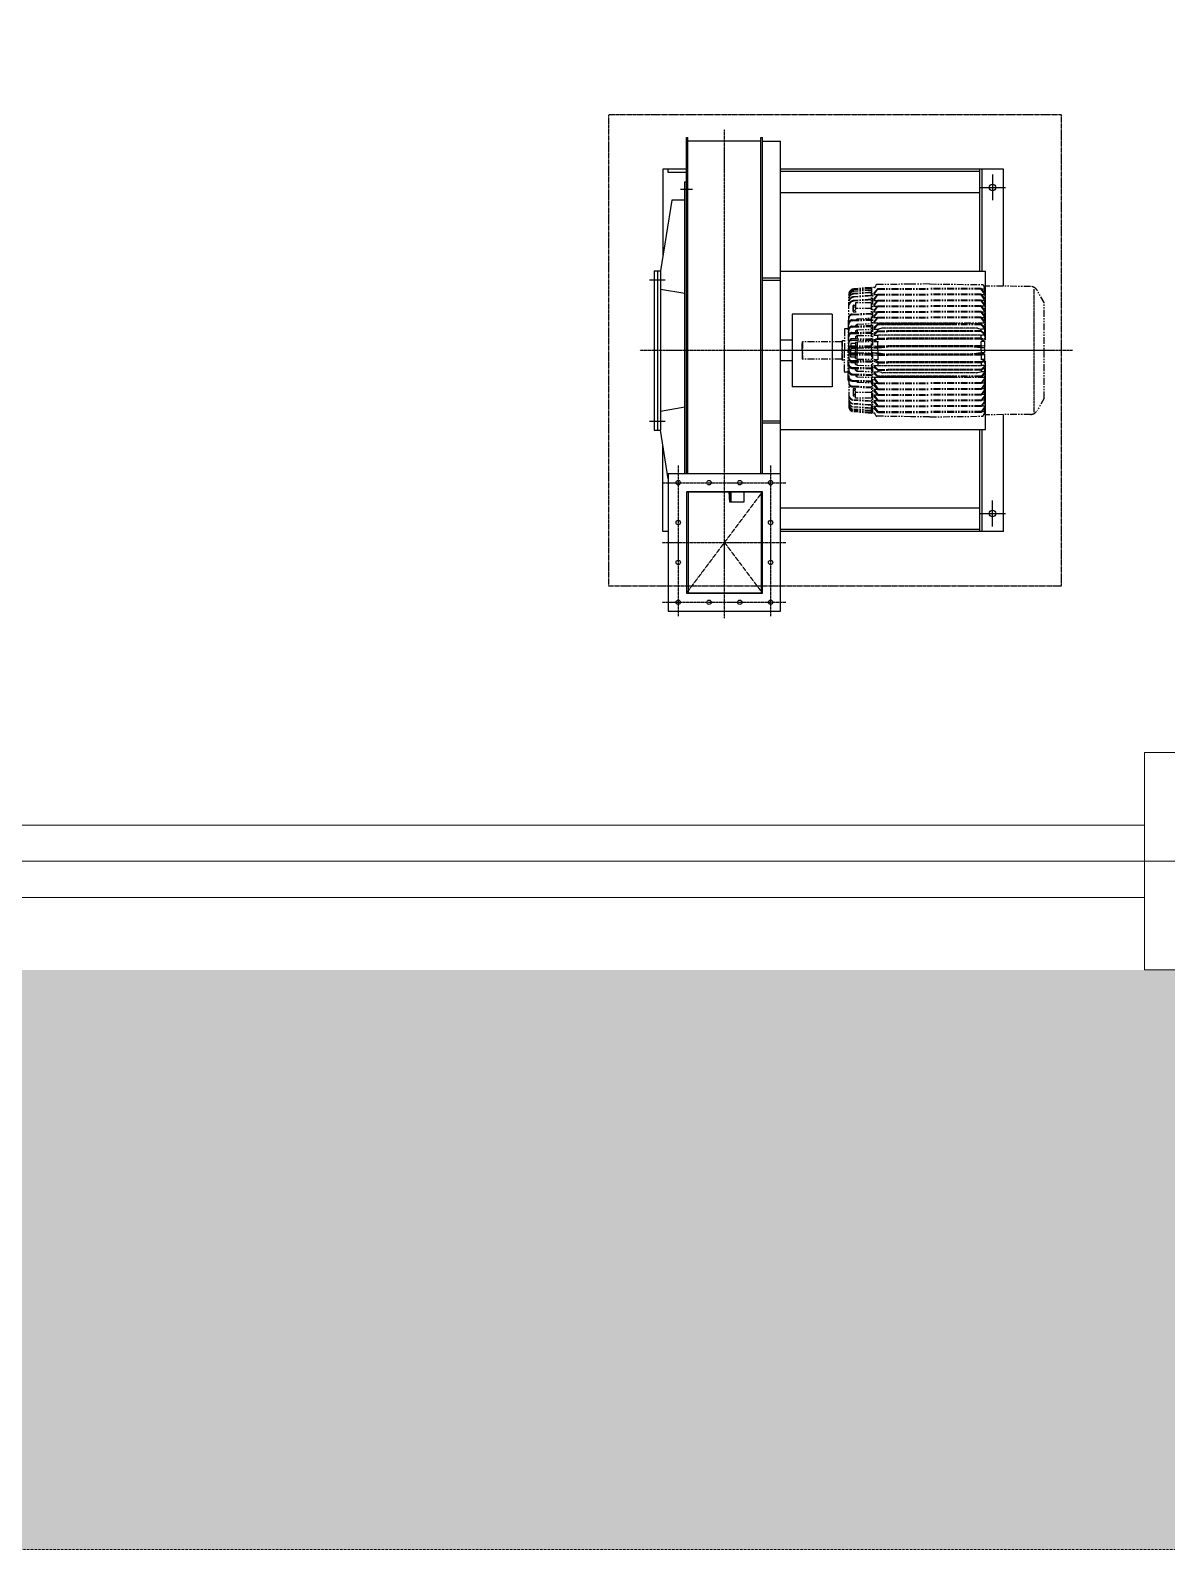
# Model space of a CAD drawing. Extents: x -59767 to 1106559, y -1290 to 1129522.
# Drawn here: x 131485 to 134621, y 601779 to 605973 of the extents above; entities that cross this region are included whole.
import ezdxf

# ---------------------------------------------------------------- set-up
doc = ezdxf.new("R2010")
doc.units = 0
for name, pattern in [('C_SOLID_M', [0]), ('CENTER', [2, 1.25, -0.25, 0.25, -0.25]), ('CENTER2', [1.125, 0.75, -0.125, 0.125, -0.125]), ('HIDDEN', [0.375, 0.25, -0.125]), ('HIDDENX2', [0.75, 0.5, -0.25]), ('PHANTOM', [2.5, 1.25, -0.25, 0.25, -0.25, 0.25, -0.25]), ('PHANTOM2', [1.25, 0.625, -0.125, 0.125, -0.125, 0.125, -0.125])]:
    doc.linetypes.add(name, pattern=pattern)
doc.layers.get('0').update_dxf_attribs({"linetype": 'CONTINUOUS', "lineweight": 9})
for name, color, linetype, lineweight in [('COLUMN', 2, 'CONTINUOUS', 9), ('DRY WALL', 254, 'HIDDEN', 9), ('중간선', 5, 'CONTINUOUS', 9), ('중심선', 1, 'CENTER', 9)]:
    doc.layers.add(name, color=color, linetype=linetype, lineweight=lineweight)
for name, color, linetype in [('EA-G110', 3, 'CONTINUOUS'), ('EQUIP', 6, 'CONTINUOUS'), ('EQUIP-PAD', 1, 'PHANTOM2'), ('MO_001_VIEW_PV', 1, 'C_SOLID_M'), ('VD', 2, 'HIDDEN')]:
    doc.layers.add(name, color=color, linetype=linetype)

# ---------------------------------------------------------------- blocks, each defined once
blk = doc.blocks.new('column600')
at = {"layer": 'COLUMN', "linetype": 'Continuous'}
blk.add_lwpolyline([(-300, -300), (300, -300), (300, 300), (-300, 300)], close=True, dxfattribs=at)
blk = doc.blocks.new('25HPM1')
at = {"color": 6, "linetype": 'PHANTOM'}
for p, q in [((-288.2, 170), (-288.2, -169.1)), ((152, 173.5), (157, 173.5)), ((-140.7, 42.5), (140.7, 42.5)), ((-129.5, 61.6), (129.5, 61.6)), ((-115.4, 54.5), (115.4, 54.5)), ((-115.4, 52.3), (115.4, 52.3)), ((-74, 70.9), (142.4, 70.9)), ((-73.4, 73), (142.4, 73)), ((-72.5, 74.9), (154, 74.9)), ((-115.4, 33.8), (115.4, 33.8)), ((-115.4, 31.4), (115.4, 31.4)), ((-115.4, 12.7), (115.4, 12.7)), ((-115.4, 10.2), (115.4, 10.2)), ((-115.4, -10.2), (115.4, -10.2)), ((-115.4, -12.7), (115.4, -12.7)), ((-115.4, -31.4), (115.4, -31.4)), ((-115.4, -33.8), (115.4, -33.8)), ((-140.7, -42.5), (140.7, -42.5)), ((-129.5, -61.6), (129.5, -61.6)), ((-115.4, -52.3), (115.4, -52.3)), ((-115.4, -54.5), (115.4, -54.5)), ((-74, -70.9), (142.4, -70.9)), ((-73.4, -73), (142.4, -73)), ((-72.5, -74.9), (154, -74.9)), ((152, -173.5), (157, -173.5))]:
    blk.add_line(p, q, dxfattribs=at)
at = {"layer": 'MO_001_VIEW_PV', "color": 6, "linetype": 'PHANTOM', "ltscale": 15}
for p, q in [((-278.5, 176.6), (-152, 177.6)), ((-152, -177.6), (-152, 177.6)), ((-142.4, 170.9), (-152, 160.7)), ((-152, 169.3), (-143.8, 169.3)), ((-152, 156.7), (-142.4, 169)), ((-148.5, 179.6), (-150, 175.5)), ((0, 183.5), (-145.7, 181.6)), ((-142.4, 170.9), (0, 170.9)), ((-142.4, 169), (0, 169)), ((0, 183.5), (52, 182.9)), ((142.4, 170.9), (0, 170.9)), ((142.4, 169), (0, 169)), ((52, 182.9), (145.7, 181.6)), ((142.4, 170.9), (154, 158.5)), ((154, 154.2), (142.4, 169)), ((148.5, 179.6), (150, 175.5)), ((157, 173.5), (157, -157)), ((160, 174), (209.3, 169.7)), ((160, 174), (160, 154.8)), ((160, 171.4), (209, 168)), ((160, 170.6), (209, 167.2)), ((-316.5, 132), (-297, 165.8)), ((-316.5, 132), (-316.5, -132)), ((-142.4, 155), (-152, 144.8)), ((-152, 153.5), (-143.8, 153.5)), ((-152, 140.9), (-142.4, 153.1)), ((-142.4, 139.2), (-152, 129)), ((-152, 137.6), (-143.8, 137.6)), ((-152, 125), (-142.4, 137.3)), ((-142.4, 155), (0, 155)), ((-142.4, 153.1), (0, 153.1)), ((-142.4, 139.2), (0, 139.2)), ((-142.4, 137.3), (0, 137.3)), ((142.4, 155), (0, 155)), ((142.4, 153.1), (0, 153.1)), ((142.4, 139.2), (0, 139.2)), ((142.4, 137.3), (0, 137.3)), ((142.4, 155), (154, 142.7)), ((154, 138.3), (142.4, 153.1)), ((142.4, 139.2), (154, 126.8)), ((154, 122.5), (142.4, 137.3)), ((154, 154.2), (143.2, 154.2)), ((154, 138.3), (143.2, 138.3)), ((157, 155), (160, 154.8)), ((160, 167), (209, 163.6)), ((160, 165.9), (209, 162.5)), ((160, 160.4), (209, 157)), ((160, 159.2), (209, 155.7)), ((160, 0), (160, 157)), ((160, 151.8), (209, 148.4)), ((160, 150.4), (209, 146.9)), ((160, 141.3), (209, 137.9)), ((160, 139.6), (209, 136.2)), ((160, 131.3), (204, 131.3)), ((204, 131.3), (204, 100.9)), ((223, 2), (223, 154.7)), ((-142.4, 123.3), (-152, 113.1)), ((-152, 121.8), (-143.8, 121.8)), ((-152, 109.2), (-142.4, 121.4)), ((-142.4, 107.5), (-152, 97.3)), ((-152, 105.9), (-143.8, 105.9)), ((-152, 93.3), (-142.4, 105.6)), ((-142.4, 91.6), (-152, 81.4)), ((-152, 90.1), (-143.8, 90.1)), ((-152, 77.5), (-142.4, 89.7)), ((-142.4, 123.3), (0, 123.3)), ((-142.4, 121.4), (0, 121.4)), ((-142.4, 107.5), (0, 107.5)), ((-142.4, 105.6), (0, 105.6)), ((-142.4, 91.6), (0, 91.6)), ((-142.4, 89.7), (0, 89.7)), ((142.4, 123.3), (0, 123.3)), ((142.4, 121.4), (0, 121.4)), ((142.4, 107.5), (0, 107.5)), ((142.4, 105.6), (0, 105.6)), ((142.4, 91.6), (0, 91.6)), ((142.4, 89.7), (0, 89.7)), ((142.4, 123.3), (154, 111)), ((154, 106.6), (142.4, 121.4)), ((142.4, 107.5), (154, 95.1)), ((154, 90.8), (142.4, 105.6)), ((142.4, 91.6), (154, 79.3)), ((154, 74.9), (142.4, 89.7)), ((154, 122.5), (143.2, 122.5)), ((154, 106.6), (143.2, 106.6)), ((154, 90.8), (143.2, 90.8)), ((160, 115.7), (204, 115.7)), ((200, 87.3), (160, 89.1)), ((213.4, 81.9), (160.4, 83.9)), ((213.4, 98.2), (160.5, 100.6)), ((213.4, 84.5), (160.5, 86.5)), ((213.4, 100.5), (160.6, 102.9)), ((202.3, 84.9), (200, 87.3)), ((200, 87.3), (200, 85)), ((210, 125.4), (204, 125.4)), ((210, 120.5), (204, 120.5)), ((204, 110.7), (210, 110.7)), ((204, 105.8), (210, 105.8)), ((211, 115.6), (211, 123)), ((211, 108.3), (211, 115.6)), ((-152, 74.9), (-72.5, 74.9)), ((-142.4, 73), (-152, 65.1)), ((-152, 60.9), (-142.4, 70.9)), ((-152, 58.8), (-143.5, 58.8)), ((-142.4, 54.5), (-152, 48.1)), ((-152, 43.7), (-142.4, 52.3)), ((-152, 42), (-144.1, 42)), ((-142.4, 73), (-73.4, 73)), ((-142.4, 70.9), (-74, 70.9)), ((-142.4, 54.5), (-142.4, 58.1)), ((-142.4, 54.5), (-115.4, 54.5)), ((-142.4, 52.3), (-115.4, 52.3)), ((-131.8, 61.3), (-141.2, 59.1)), ((142.4, 54.5), (115.4, 54.5)), ((142.4, 52.3), (115.4, 52.3)), ((131.8, 61.3), (141.2, 59.1)), ((142.4, 73), (154, 63.4)), ((154, 58.8), (142.4, 70.9)), ((142.4, 54.5), (142.4, 58.1)), ((142.4, 54.5), (154, 46.8)), ((154, 42), (142.4, 52.3)), ((154, 58.8), (143.5, 58.8)), ((154, 42), (144.1, 42)), ((200, 72.7), (160, 74.2)), ((213.3, 67.4), (160, 69)), ((213.3, 64.6), (160, 66.2)), ((200, 57.1), (160, 58.3)), ((214.2, 49.4), (160, 50.6)), ((214.2, 46.5), (160, 47.7)), ((200, 72.7), (200, 67.8)), ((204, 69.2), (200, 72.7)), ((200, 57.1), (200, 49.7)), ((204, 54.3), (200, 57.1)), ((204, 69.2), (204, 67.7)), ((204, 54.3), (204, 49.6)), ((225, 82), (225, 0)), ((227, 60), (233, 60)), ((235, 58), (235, 0)), ((-152, 30.2), (-142.4, 33.8)), ((-142.4, 31.4), (-152, 25.8)), ((-152, 24.6), (-143.5, 24.6)), ((-152, 12), (-142.4, 12.7)), ((-142.4, 10.2), (-152, 7.4)), ((-152, 6.9), (-142.9, 6.9)), ((-142.4, 33.8), (-142.4, 41)), ((-142.4, 33.8), (-115.4, 33.8)), ((-142.4, 31.4), (-115.4, 31.4)), ((-142.4, 12.7), (-142.4, 23.7)), ((-142.4, 12.7), (-115.4, 12.7)), ((-142.4, 10.2), (-115.4, 10.2)), ((-142.4, 0), (-142.4, 5.9)), ((-142.4, 0), (-142.4, 5.9)), ((-142.4, 0), (-142.4, -5.9)), ((-142.4, 0), (-142.4, -5.9)), ((-141.8, 6.9), (-118.6, 9.6)), ((142.4, 33.8), (115.4, 33.8)), ((142.4, 31.4), (115.4, 31.4)), ((142.4, 12.7), (115.4, 12.7)), ((142.4, 10.2), (115.4, 10.2)), ((141.8, 6.9), (118.6, 9.6)), ((142.4, 33.8), (142.4, 41)), ((154, 29.5), (142.4, 33.8)), ((142.4, 31.4), (154, 24.6)), ((142.4, 12.7), (142.4, 23.7)), ((154, 11.9), (142.4, 12.7)), ((142.4, 10.2), (154, 6.9)), ((142.4, 0), (142.4, 5.9)), ((142.4, 0), (142.4, 5.9)), ((142.4, 0), (142.4, -5.9)), ((142.4, 0), (142.4, -5.9)), ((154, 6.9), (142.9, 6.9)), ((154, 24.6), (143.5, 24.6)), ((200, 40.8), (160, 41.7)), ((214, 31.6), (160, 31.6)), ((200, 24), (160, 24.5)), ((217, 12.3), (160, 12.3)), ((217, 8.9), (160, 8.9)), ((200, 6.8), (160, 7)), ((160, 0), (160, -157)), ((160, 0), (160, -157)), ((215.1, 27.7), (160.1, 28.5)), ((204, 38.8), (200, 40.8)), ((200, 40.8), (200, 31.6)), ((200, 24), (200, 12.3)), ((204, 22.7), (200, 24)), ((200, 6.8), (200, 0)), ((204, 6.3), (200, 6.8)), ((200, 6.8), (200, 0)), ((200, -6.8), (200, 0)), ((200, -6.8), (200, 0)), ((204, 38.8), (204, 31.6)), ((217, 32.9), (204, 32.9)), ((204, 22.7), (204, 12.3)), ((204, 19), (217, 19)), ((217, 6.3), (204, 6.3)), ((204, 6.3), (204, 0)), ((204, 6.3), (204, 0)), ((204, -6.3), (204, 0)), ((204, -6.3), (204, 0)), ((217, 32.9), (217, 31.6)), ((217, 19), (217, 12.3)), ((217, 6.3), (217, 0)), ((217, 6.3), (217, 0)), ((217, 2), (223, 2)), ((217, 2), (223, 2)), ((217, -6.3), (217, 0)), ((217, -6.3), (217, 0)), ((225, -82), (225, 0)), ((225, -82), (225, 0)), ((235, 26.5), (241.5, 26.5)), ((235, -58), (235, 0)), ((235, -58), (235, 0)), ((241.5, -26.5), (241.5, 26.5)), ((241.5, 26.5), (241.5, -26.5)), ((243, 24), (350.5, 24)), ((350.5, -24), (350.5, 24)), ((350.5, 24), (350.5, -24)), ((350.5, 24), (351.5, 23)), ((351.5, 0), (351.5, 23)), ((351.5, 0), (351.5, -23)), ((351.5, 0), (351.5, -23)), ((-152, -6.9), (-142.9, -6.9)), ((-142.4, -10.2), (-152, -7.4)), ((-152, -12), (-142.4, -12.7)), ((-152, -24.6), (-143.5, -24.6)), ((-142.4, -31.4), (-152, -25.8)), ((-152, -30.2), (-142.4, -33.8)), ((-142.4, -10.2), (-115.4, -10.2)), ((-142.4, -12.7), (-115.4, -12.7)), ((-142.4, -12.7), (-142.4, -23.7)), ((-142.4, -31.4), (-115.4, -31.4)), ((-142.4, -33.8), (-115.4, -33.8)), ((-142.4, -33.8), (-142.4, -41)), ((-141.8, -6.9), (-118.6, -9.6)), ((142.4, -10.2), (115.4, -10.2)), ((142.4, -12.7), (115.4, -12.7)), ((142.4, -31.4), (115.4, -31.4)), ((142.4, -33.8), (115.4, -33.8)), ((141.8, -6.9), (118.6, -9.6)), ((142.4, -10.2), (154, -6.9)), ((154, -11.9), (142.4, -12.7)), ((142.4, -12.7), (142.4, -23.7)), ((142.4, -31.4), (154, -24.6)), ((154, -29.5), (142.4, -33.8)), ((142.4, -33.8), (142.4, -41)), ((154, -6.9), (142.9, -6.9)), ((154, -24.6), (143.5, -24.6)), ((200, -6.8), (160, -7)), ((217, -8.9), (160, -8.9)), ((217, -12.3), (160, -12.3)), ((200, -24), (160, -24.5)), ((214, -31.6), (160, -31.6)), ((200, -40.8), (160, -41.7)), ((215.1, -27.7), (160.1, -28.5)), ((204, -6.3), (200, -6.8)), ((200, -24), (200, -12.3)), ((204, -22.7), (200, -24)), ((200, -40.8), (200, -31.6)), ((204, -38.8), (200, -40.8)), ((217, -6.3), (204, -6.3)), ((204, -22.7), (204, -12.3)), ((204, -19), (217, -19)), ((204, -38.8), (204, -31.6)), ((217, -32.9), (204, -32.9)), ((217, -2), (223, -2)), ((217, -2), (223, -2)), ((217, -19), (217, -12.3)), ((217, -32.9), (217, -31.6)), ((223, -2), (223, -154.7)), ((223, -2), (223, -154.7)), ((235, -26.5), (241.5, -26.5)), ((243, -24), (350.5, -24)), ((350.5, -24), (351.5, -23)), ((-152, -42), (-144.1, -42)), ((-152, -43.7), (-142.4, -52.3)), ((-142.4, -54.5), (-152, -48.1)), ((-152, -58.8), (-143.5, -58.8)), ((-152, -60.9), (-142.4, -70.9)), ((-142.4, -73), (-152, -65.1)), ((-152, -74.9), (-72.5, -74.9)), ((-152, -77.5), (-142.4, -89.7)), ((-142.4, -91.6), (-152, -81.4)), ((-142.4, -52.3), (-115.4, -52.3)), ((-142.4, -54.5), (-115.4, -54.5)), ((-142.4, -54.5), (-142.4, -58.1)), ((-142.4, -70.9), (-74, -70.9)), ((-142.4, -73), (-73.4, -73)), ((-131.8, -61.3), (-141.2, -59.1)), ((142.4, -52.3), (115.4, -52.3)), ((142.4, -54.5), (115.4, -54.5)), ((131.8, -61.3), (141.2, -59.1)), ((154, -42), (142.4, -52.3)), ((142.4, -54.5), (154, -46.8)), ((142.4, -54.5), (142.4, -58.1)), ((154, -58.8), (142.4, -70.9)), ((142.4, -73), (154, -63.4)), ((154, -74.9), (142.4, -89.7)), ((142.4, -91.6), (154, -79.3)), ((154, -58.8), (143.5, -58.8)), ((154, -42), (144.1, -42)), ((214.2, -46.5), (160, -47.7)), ((214.2, -49.4), (160, -50.6)), ((200, -57.1), (160, -58.3)), ((213.3, -64.6), (160, -66.2)), ((213.3, -67.4), (160, -69)), ((200, -72.7), (160, -74.2)), ((213.4, -81.9), (160.4, -83.9)), ((200, -57.1), (200, -49.7)), ((204, -54.3), (200, -57.1)), ((200, -72.7), (200, -67.8)), ((204, -69.2), (200, -72.7)), ((204, -54.3), (204, -49.6)), ((204, -69.2), (204, -67.7)), ((227, -60), (233, -60)), ((-152, -90.1), (-143.8, -90.1)), ((-152, -93.3), (-142.4, -105.6)), ((-142.4, -107.5), (-152, -97.3)), ((-152, -105.9), (-143.8, -105.9)), ((-152, -109.2), (-142.4, -121.4)), ((-142.4, -123.3), (-152, -113.1)), ((-152, -121.8), (-143.8, -121.8)), ((-152, -125), (-142.4, -137.3)), ((-142.4, -89.7), (0, -89.7)), ((-142.4, -91.6), (0, -91.6)), ((-142.4, -105.6), (0, -105.6)), ((-142.4, -107.5), (0, -107.5)), ((-142.4, -121.4), (0, -121.4)), ((-142.4, -123.3), (0, -123.3)), ((142.4, -89.7), (0, -89.7)), ((142.4, -91.6), (0, -91.6)), ((142.4, -105.6), (0, -105.6)), ((142.4, -107.5), (0, -107.5)), ((142.4, -121.4), (0, -121.4)), ((142.4, -123.3), (0, -123.3)), ((154, -90.8), (142.4, -105.6)), ((142.4, -107.5), (154, -95.1)), ((154, -106.6), (142.4, -121.4)), ((142.4, -123.3), (154, -111)), ((154, -122.5), (142.4, -137.3)), ((154, -90.8), (143.2, -90.8)), ((154, -106.6), (143.2, -106.6)), ((154, -122.5), (143.2, -122.5)), ((200, -87.3), (160, -89.1)), ((160, -115.7), (204, -115.7)), ((213.4, -84.5), (160.5, -86.5)), ((213.4, -98.2), (160.5, -100.6)), ((213.4, -100.5), (160.6, -102.9)), ((202.3, -84.9), (200, -87.3)), ((200, -87.3), (200, -85)), ((204, -131.3), (204, -100.9)), ((204, -105.8), (210, -105.8)), ((204, -110.7), (210, -110.7)), ((210, -120.5), (204, -120.5)), ((210, -125.4), (204, -125.4)), ((211, -108.3), (211, -115.6)), ((211, -115.6), (211, -123)), ((-316.5, -132), (-297, -165.8)), ((-142.4, -139.2), (-152, -129)), ((-152, -137.6), (-143.8, -137.6)), ((-152, -140.9), (-142.4, -153.1)), ((-142.4, -155), (-152, -144.8)), ((-152, -153.5), (-143.8, -153.5)), ((-152, -156.7), (-142.4, -169)), ((-142.4, -170.9), (-152, -160.7)), ((-142.4, -137.3), (0, -137.3)), ((-142.4, -139.2), (0, -139.2)), ((-142.4, -153.1), (0, -153.1)), ((-142.4, -155), (0, -155)), ((142.4, -137.3), (0, -137.3)), ((142.4, -139.2), (0, -139.2)), ((142.4, -153.1), (0, -153.1)), ((142.4, -155), (0, -155)), ((142.4, -139.2), (154, -126.8)), ((154, -138.3), (142.4, -153.1)), ((142.4, -155), (154, -142.7)), ((154, -154.2), (142.4, -169)), ((142.4, -170.9), (154, -158.5)), ((154, -138.3), (143.2, -138.3)), ((154, -154.2), (143.2, -154.2)), ((157, -155), (160, -154.8)), ((160, -131.3), (204, -131.3)), ((160, -139.6), (209, -136.2)), ((160, -141.3), (209, -137.9)), ((160, -150.4), (209, -146.9)), ((160, -151.8), (209, -148.4)), ((160, -174), (160, -154.8)), ((160, -159.2), (209, -155.7)), ((160, -160.4), (209, -157)), ((160, -165.9), (209, -162.5)), ((160, -167), (209, -163.6)), ((160, -170.6), (209, -167.2)), ((-278.5, -176.6), (-152, -177.6)), ((-152, -169.3), (-143.8, -169.3)), ((-148.5, -179.6), (-150, -175.5)), ((0, -183.5), (-145.7, -181.6)), ((-142.4, -169), (0, -169)), ((-142.4, -170.9), (0, -170.9)), ((142.4, -169), (0, -169)), ((142.4, -170.9), (0, -170.9)), ((0, -183.5), (52, -182.9)), ((52, -182.9), (145.7, -181.6)), ((148.5, -179.6), (150, -175.5)), ((160, -171.4), (209, -168)), ((160, -174), (209.3, -169.7))]:
    blk.add_line(p, q, dxfattribs=at)
for centre, radius, start, end in [((-278.3, 155), 21.6, 90.5, 150), ((-152, 175.5), 2, 270, 0), ((-145.7, 178.6), 3, 90.678, 160), ((145.7, 178.6), 3, 20, 89.322), ((152, 175.5), 2, 180, 270), ((208, 153), 15, 0, 86), ((208, 154.7), 15, 0, 85), ((208, 152.2), 15, 0, 86), ((208, 148.6), 15, 0, 86), ((208, 147.6), 15, 0, 86), ((208, 142), 15, 0, 86), ((208, 140.8), 15, 0, 86), ((208, 133.4), 15, 0, 86), ((208, 132), 15, 0, 86), ((208, 122.9), 15, 0, 86), ((208, 121.2), 15, 0, 86), ((207.6, 123), 3.42, 314.1772, 45.8228), ((198.9, 115.6), 12.1, 336.1349, 23.8651), ((207.6, 108.3), 3.42, 314.1766, 45.8234), ((213, 90.5), 10, 0, 87.4347), ((213, 88.2), 10, 0, 87.4347), ((213, 74.5), 10, 0, 87.8422), ((223, 82), 2, 0, 90), ((-144.1, 52), 10, 270, 289.5938), ((-143.5, 68.8), 10, 270, 283.2789), ((-129.5, 51.6), 10, 90, 103.2789), ((129.5, 51.6), 10, 76.7211, 90), ((144.1, 52), 10, 250.4062, 270), ((143.5, 68.8), 10, 256.7211, 270), ((213, 57.4), 10, 0, 88.2778), ((213, 54.6), 10, 0, 88.2778), ((213, 71.9), 10, 0, 87.8422), ((214, 40.4), 9, 0, 88.7356), ((214, 37.5), 9, 0, 88.7356), ((227, 62), 2, 180, 270), ((233, 58), 2, 0, 90), ((-143.5, 34.6), 10, 270, 283.3233), ((-142.9, 16.9), 10, 270, 276.5394), ((143.5, 34.6), 10, 256.6767, 270), ((142.9, 16.9), 10, 263.4606, 270), ((214, 22.6), 9, 0, 90), ((215, 19.7), 8, 0, 89.2099), ((217, 6.3), 6, 0, 90), ((217, 2.9), 6, 0, 90), ((243, 25.5), 1.5, 180, 270), ((-143.5, -34.6), 10, 76.6767, 90), ((-142.9, -16.9), 10, 83.4606, 90), ((143.5, -34.6), 10, 90, 103.3233), ((142.9, -16.9), 10, 90, 96.5394), ((214, -22.6), 9, 270, 0), ((214, -37.5), 9, 271.2644, 0), ((214, -40.4), 9, 271.2644, 0), ((215, -19.7), 8, 270.7901, 0), ((217, -2.9), 6, 270, 0), ((217, -2.9), 6, 270, 0), ((217, -6.3), 6, 270, 0), ((243, -25.5), 1.5, 90, 180), ((-144.1, -52), 10, 70.4062, 90), ((-143.5, -68.8), 10, 76.7211, 90), ((-129.5, -51.6), 10, 256.7211, 270), ((129.5, -51.6), 10, 270, 283.2789), ((144.1, -52), 10, 90, 109.5938), ((143.5, -68.8), 10, 90, 103.2789), ((213, -54.6), 10, 271.7222, 0), ((213, -57.4), 10, 271.7222, 0), ((213, -71.9), 10, 272.1578, 0), ((213, -74.5), 10, 272.1578, 0), ((223, -82), 2, 270, 360), ((227, -62), 2, 90, 180), ((233, -58), 2, 270, 360), ((208, -121.2), 15, 274, 0), ((208, -122.9), 15, 274, 0), ((207.6, -108.3), 3.42, 314.1766, 45.8234), ((198.9, -115.6), 12.1, 336.1349, 23.8651), ((207.6, -123), 3.42, 314.1772, 45.8228), ((213, -88.2), 10, 272.5653, 0), ((213, -90.5), 10, 272.5653, 0), ((-278.3, -155), 21.6, 210, 269.5), ((208, -132), 15, 274, 0), ((208, -133.4), 15, 274, 0), ((208, -140.8), 15, 274, 0), ((208, -142), 15, 274, 0), ((208, -147.6), 15, 274, 0), ((208, -148.6), 15, 274, 0), ((208, -152.2), 15, 274, 0), ((208, -153), 15, 274, 0), ((208, -154.7), 15, 275, 0), ((-152, -175.5), 2, 0, 90), ((-145.7, -178.6), 3, 200, 269.322), ((145.7, -178.6), 3, 270.678, 340), ((152, -175.5), 2, 90, 180)]:
    blk.add_arc(centre, radius, start, end, dxfattribs=at)

msp = doc.modelspace()

# ---------------------------------------------------------------- hatches: boundary and pattern name
at = {"layer": '중간선', "transparency": 33554585}
h = msp.add_hatch(dxfattribs=at)
h.set_pattern_fill('DOTS', color=6, scale=100)
h.set_pattern_definition([(0, (-74091.5, 0), (79.375, 158.75), [0, -158.75])])
h.paths.add_polyline_path([(140556.8, 610379.1), (146556.8, 610379.1), (146556.8, 601779.1), (110509.2, 601779.1), (110509.6, 603379.1), (145085.9, 603379.1), (145085.9, 608779.1), (137956.8, 608779.1), (137956.8, 610379.1)])

# ---------------------------------------------------------------- linework, layer by layer
at = {"layer": 'DRY WALL', "linetype": 'HIDDEN', "lineweight": 9, "ltscale": 0.5}
msp.add_line((110509.2, 601779.1), (146685.9, 601779.1), dxfattribs=at)
at = {"layer": 'EA-G110', "linetype": 'HIDDENX2', "ltscale": 0.5}
for p, q in [((133505.4, 604699.2), (133295.4, 604419.2)), ((133400.4, 604559.2), (133505.4, 604419.2))]:
    msp.add_line(p, q, dxfattribs=at)
msp.add_lwpolyline([(133295.4, 604699.2), (133295.4, 604419.2), (133505.4, 604419.2), (133505.4, 604699.2)], close=True, dxfattribs=at)
at = {"layer": 'EQUIP', "color": 1, "linetype": 'CENTER2'}
for p, q in [((133400.4, 604350.1), (133400.4, 605699.5)), ((134360.8, 605089.2), (133166.9, 605089.2)), ((134304.2, 605089.2), (133591.8, 605089.2)), ((133272.9, 604771.8), (133272.9, 604355.8)), ((133527.9, 604771.8), (133527.9, 604355.8)), ((133228.3, 604724.2), (133570.1, 604724.2)), ((133228.3, 604559.2), (133570.1, 604559.2)), ((133228.3, 604394.2), (133570.1, 604394.2))]:
    msp.add_line(p, q, dxfattribs=at)
at = {"layer": 'EQUIP'}
for p, q in [((133295.4, 604749.2), (133295.4, 605677.2)), ((133295.4, 605677.2), (133299.9, 605677.2)), ((133299.9, 604749.2), (133299.9, 605677.2)), ((133500.9, 605667.2), (133299.9, 605667.2)), ((133500.9, 604749.2), (133500.9, 605677.2)), ((133500.9, 605677.2), (133505.4, 605677.2)), ((133505.4, 604749.2), (133505.4, 605677.2)), ((133505.4, 605667.2), (133555.4, 605667.2)), ((133555.4, 604749.2), (133555.4, 605667.2)), ((133295.4, 605589.2), (133230.4, 605589.2)), ((133230.4, 605589.2), (133230.4, 605347.6)), ((133245.4, 605580.2), (133245.4, 605589.2)), ((133295.4, 605580.2), (133245.4, 605580.2)), ((133290.9, 605554.2), (133295.4, 605554.2)), ((133290.9, 604749.2), (133290.9, 605554.2)), ((134170.4, 605589.2), (133555.4, 605589.2)), ((134105.4, 605583.2), (133555.4, 605583.2)), ((134105.4, 605307.7), (134105.4, 605589.2)), ((134111.4, 605307.7), (134111.4, 605589.2)), ((134140.4, 605574.9), (134140.4, 605503.6)), ((134170.4, 605266.4), (134170.4, 605589.2)), ((133279.1, 605534.2), (133312.1, 605534.2)), ((134105.4, 605524.2), (133555.4, 605524.2)), ((134104.8, 605539.2), (134176.1, 605539.2)), ((133254.9, 605504.2), (133224.4, 605309.2)), ((133290.9, 605504.2), (133254.9, 605504.2)), ((133206.4, 605309.2), (133206.4, 604869.2)), ((133206.4, 605309.2), (133224.4, 605309.2)), ((133215.4, 605309.2), (133215.4, 604869.2)), ((133224.4, 605309.2), (133224.4, 604869.2)), ((133556.7, 605307.7), (134120.5, 605307.7)), ((134120.5, 605118.7), (134120.5, 605307.7)), ((133193.9, 605284.2), (133236.6, 605284.2)), ((133505.4, 605289.2), (133555.4, 605289.2)), ((133505.4, 605283.2), (133555.4, 605283.2)), ((133290.9, 605246.1), (133224.4, 605257.7)), ((133587.6, 605189.4), (133587.6, 604989)), ((133697.8, 605189.4), (133587.6, 605189.4)), ((133697.8, 605189.4), (133697.8, 604989)), ((133587.6, 605117.7), (133555.4, 605117.7)), ((133587.6, 605060.7), (133555.4, 605060.7)), ((134120.5, 604870.7), (134120.5, 605059.7)), ((133697.8, 604989), (133587.6, 604989)), ((133290.9, 604932.4), (133224.4, 604920.8)), ((133193.9, 604894.2), (133236.6, 604894.2)), ((133505.4, 604895.2), (133555.4, 604895.2)), ((133505.4, 604889.2), (133555.4, 604889.2)), ((134170.4, 604589.2), (134170.4, 604912.1)), ((133206.4, 604869.2), (133224.4, 604869.2)), ((133245.4, 604735), (133224.4, 604869.2)), ((133555.4, 604870.7), (134120.5, 604870.7)), ((134105.4, 604589.2), (134105.4, 604870.7)), ((134111.4, 604589.2), (134111.4, 604870.7)), ((133230.4, 604589.2), (133230.4, 604830.9)), ((133245.4, 604749.2), (133555.4, 604749.2)), ((133245.4, 604749.2), (133245.4, 604369.2)), ((133555.4, 604369.2), (133555.4, 604749.2)), ((133295.4, 604699.2), (133505.4, 604699.2)), ((133295.4, 604699.2), (133295.4, 604419.2)), ((133415.6, 604670), (133413.2, 604699.2)), ((133415.6, 604670), (133415.6, 604699.2)), ((133418.8, 604670.2), (133418.8, 604699.2)), ((133453.8, 604699.2), (133453.8, 604670.2)), ((133505.4, 604419.2), (133505.4, 604699.2)), ((134140.4, 604603.6), (134140.4, 604674.9)), ((133418.8, 604670.2), (133415.6, 604670)), ((133453.8, 604670.2), (133418.8, 604670.2)), ((134105.4, 604654.2), (133555.4, 604654.2)), ((134104.8, 604639.2), (134176.1, 604639.2)), ((133245.4, 604589.2), (133230.4, 604589.2)), ((134105.4, 604595.2), (133555.4, 604595.2)), ((134170.4, 604589.2), (133555.4, 604589.2)), ((133295.4, 604419.2), (133505.4, 604419.2)), ((133245.4, 604369.2), (133555.4, 604369.2))]:
    msp.add_line(p, q, dxfattribs=at)
for centre, radius in [((134140.4, 605539.2), 9), ((133272.9, 604724.2), 6), ((133357.9, 604724.2), 6), ((133442.9, 604724.2), 6), ((133527.9, 604724.2), 6), ((134140.4, 604639.2), 9), ((133272.9, 604614.2), 6), ((133527.9, 604614.2), 6), ((133272.9, 604504.2), 6), ((133527.9, 604504.2), 6), ((133272.9, 604394.2), 6), ((133357.9, 604394.2), 6), ((133442.9, 604394.2), 6), ((133527.9, 604394.2), 6)]:
    msp.add_circle(centre, radius, dxfattribs=at)
at = {"layer": 'EQUIP-PAD'}
msp.add_lwpolyline([(134330.4, 604439.2), (134330.4, 605739.2), (133080.4, 605739.2), (133080.4, 604439.2)], close=True, dxfattribs=at)
at = {"layer": 'VD', "linetype": 'HIDDEN'}
msp.add_lwpolyline([(133501.7, 604699.2), (133501.7, 604419.2), (133301.7, 604419.2), (133301.7, 604699.2), (133501.7, 604699.2)], dxfattribs=at)
at = {"layer": '중간선', "color": 2}
for p, q in [((129159.6, 603779.1), (134559.6, 603779.1)), ((129159.6, 603579.1), (134559.6, 603579.1))]:
    msp.add_line(p, q, dxfattribs=at)
at = {"layer": '중심선'}
msp.add_line((154859.6, 603679.1), (62209.6, 603679.1), dxfattribs=at)

# ---------------------------------------------------------------- block references
at = {"layer": 'COLUMN', "linetype": 'Continuous'}
msp.add_blockref('column600', (134859.6, 603679.1), dxfattribs=at)
at = {"layer": 'EQUIP', "rotation": 180}
msp.add_blockref('25HPM1', (133966.6, 605089.2), dxfattribs=at)

doc.saveas('drawing.dxf')
